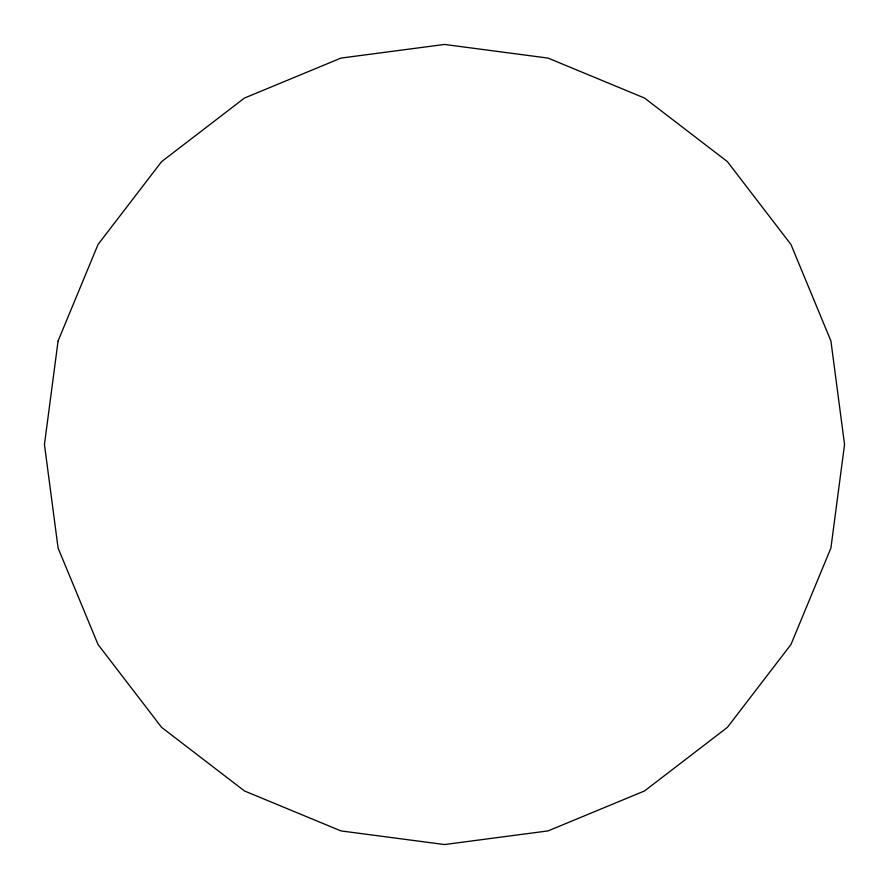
<?xml version="1.0" encoding="UTF-8"?>
<svg xmlns="http://www.w3.org/2000/svg" width="889" height="889" viewBox="0 0 889 889"><rect width="100%" height="100%" fill="white"/><g stroke="black" fill="none" stroke-linecap="round" stroke-linejoin="round"><path stroke-width="1.33" d="M58.085 340.965L44.45 444.5L58.085 548.035L98.046 644.525L161.62 727.38L244.475 790.954L340.965 830.915L444.5 844.55L548.035 830.915L644.525 790.954L727.38 727.38L790.954 644.525L830.915 548.035L844.55 444.5L830.915 340.965L790.954 244.475L727.38 161.62L644.525 98.046L548.035 58.085L444.5 44.45L340.965 58.085L244.475 98.046L161.62 161.62L98.046 244.475L58.085 340.965"/></g></svg>
